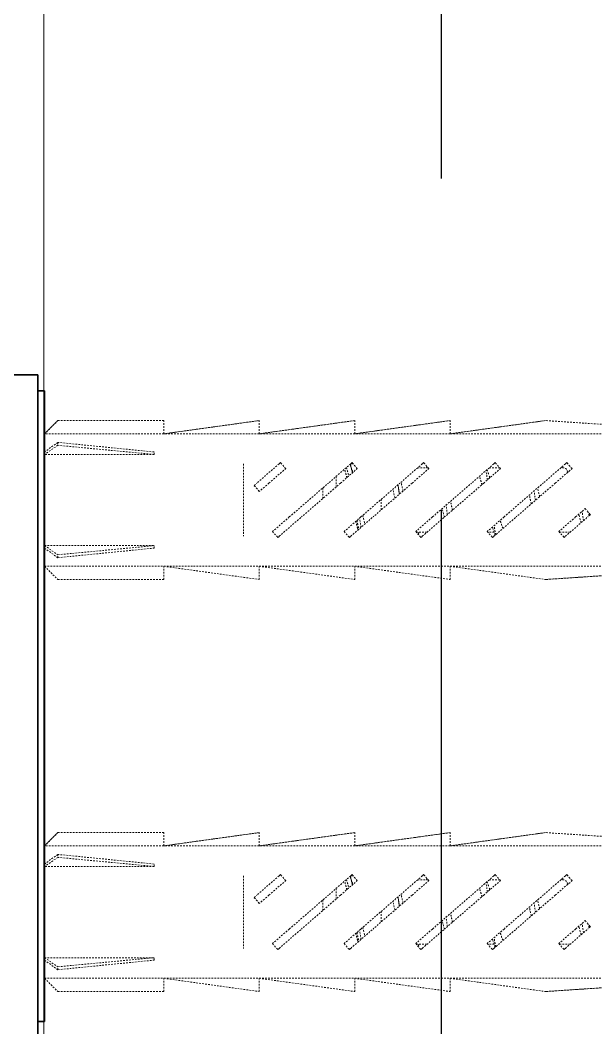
# Model space of a CAD drawing. Header units: inches. Extents: x 258415 to 640093, y 441672 to 945769.
# Drawn here: x 320877 to 320920.5, y 460009.8 to 460085.8 of the extents above; entities that cross this region are included whole.
import ezdxf

# ---------------------------------------------------------------- set-up
doc = ezdxf.new("R2010")
doc.units = ezdxf.units.IN
doc.header["$MEASUREMENT"] = 0
doc.linetypes.add('DASHED2', pattern=[0.375, 0.25, -0.125])
doc.linetypes.add('VERDECKT2', pattern=[0.1875, 0.125, -0.0625])
for name, color, linetype, lineweight in [('Beschlag', 5, 'Continuous', 35), ('CQ Hardware Accs.', 1, 'Continuous', 0), ('CQ Marble', 6, 'Continuous', 0), ('Verdeckt', 250, 'VERDECKT2', 15)]:
    doc.layers.add(name, color=color, linetype=linetype, lineweight=lineweight)
doc.layers.add('CQ section wall', color=3, linetype='Continuous')
doc.layers.add('CQ text label', color=3, linetype='Continuous')

# ---------------------------------------------------------------- blocks, each defined once
blk = doc.blocks.new('mwe agitus L_7110 elevation')
at = {"layer": 'Beschlag'}
for p, q in [((114917.686, 8137.077), (114909.686, 8137.077)), ((114917.686, 8137.077), (114917.686, 8131.077)), ((114917.686, 8135.877), (114918.186, 8135.877)), ((114918.186, 8135.877), (114918.186, 8131.077)), ((114917.686, 8093.077), (114917.686, 8131.077)), ((114918.186, 8093.077), (114918.186, 8131.077)), ((114917.686, 8093.077), (114917.686, 8087.077)), ((114918.186, 8093.077), (114918.186, 8088.277)), ((114917.686, 8088.277), (114918.186, 8088.277))]:
    blk.add_line(p, q, dxfattribs=at)
at = {"layer": 'Verdeckt'}
for p, q in [((114918.186, 8132.627), (114919.186, 8133.627)), ((114919.186, 8133.625), (114918.186, 8132.625)), ((114919.186, 8133.627), (114919.186, 8133.625)), ((114927.186, 8133.627), (114919.186, 8133.627)), ((114927.186, 8133.625), (114919.186, 8133.625)), ((114927.186, 8133.627), (114927.186, 8133.625)), ((114927.186, 8132.627), (114934.386, 8133.627)), ((114934.386, 8133.625), (114927.186, 8132.625)), ((114927.186, 8132.625), (114927.186, 8133.625)), ((114934.386, 8133.627), (114934.386, 8133.625)), ((114934.386, 8132.627), (114941.586, 8133.627)), ((114934.386, 8132.625), (114934.386, 8133.625)), ((114941.586, 8133.625), (114934.386, 8132.625)), ((114941.586, 8133.627), (114941.586, 8133.625)), ((114941.586, 8132.627), (114948.786, 8133.627)), ((114941.586, 8132.625), (114941.586, 8133.625)), ((114948.786, 8133.625), (114941.586, 8132.625)), ((114948.786, 8133.627), (114948.786, 8133.625)), ((114948.786, 8132.627), (114955.986, 8133.627)), ((114948.786, 8132.625), (114948.786, 8133.625)), ((114955.986, 8133.625), (114948.786, 8132.625)), ((114955.986, 8133.627), (114955.986, 8133.625)), ((114970.986, 8132.627), (114955.986, 8133.627)), ((114970.986, 8132.625), (114955.986, 8133.625)), ((114927.186, 8132.625), (114918.186, 8132.625)), ((114934.386, 8132.625), (114927.186, 8132.625)), ((114941.586, 8132.625), (114934.386, 8132.625)), ((114948.786, 8132.625), (114941.586, 8132.625)), ((114960.186, 8132.625), (114948.786, 8132.625)), ((114919.186, 8131.979), (114918.186, 8131.254)), ((114919.186, 8131.757), (114918.186, 8131.069)), ((114926.459, 8131.254), (114919.186, 8131.979)), ((114919.186, 8131.979), (114919.186, 8131.757)), ((114926.459, 8131.069), (114919.186, 8131.757)), ((114926.459, 8131.069), (114918.186, 8131.069)), ((114926.459, 8131.069), (114926.459, 8131.254)), ((114933.186, 8130.365), (114933.186, 8124.889)), ((114935.888, 8130.365), (114934.203, 8128.905)), ((114935.99, 8130.454), (114935.888, 8130.365)), ((114936.067, 8130.365), (114935.99, 8130.454)), ((114936.383, 8130), (114936.067, 8130.365)), ((114941.288, 8130.365), (114939.603, 8128.905)), ((114941.39, 8130.454), (114941.288, 8130.365)), ((114941.481, 8130.348), (114941.297, 8130.373)), ((114941.467, 8130.365), (114941.39, 8130.454)), ((114941.783, 8130), (114941.467, 8130.365)), ((114946.688, 8130.365), (114945.003, 8128.905)), ((114946.79, 8130.454), (114946.688, 8130.365)), ((114946.867, 8130.365), (114946.79, 8130.454)), ((114947.183, 8130), (114946.867, 8130.365)), ((114952.088, 8130.365), (114950.403, 8128.905)), ((114952.19, 8130.454), (114952.088, 8130.365)), ((114952.267, 8130.365), (114952.19, 8130.454)), ((114952.583, 8130), (114952.267, 8130.365)), ((114957.488, 8130.365), (114955.803, 8128.905)), ((114957.59, 8130.454), (114957.488, 8130.365)), ((114957.667, 8130.365), (114957.59, 8130.454)), ((114957.983, 8130), (114957.667, 8130.365)), ((114935.119, 8128.905), (114936.383, 8130)), ((114940.186, 8129.411), (114940.186, 8128.617)), ((114940.519, 8128.905), (114941.783, 8130)), ((114945.919, 8128.905), (114947.183, 8130)), ((114947.13, 8130.061), (114946.337, 8130.061)), ((114951.319, 8128.905), (114952.583, 8130)), ((114952.53, 8130.061), (114951.737, 8130.061)), ((114956.719, 8128.905), (114957.983, 8130)), ((114957.399, 8130.061), (114957.137, 8130.061)), ((114933.997, 8128.727), (114934.203, 8128.905)), ((114934.39, 8128.274), (114933.997, 8128.727)), ((114935.119, 8128.905), (114934.39, 8128.274)), ((114936.654, 8126.349), (114939.603, 8128.905)), ((114940.519, 8128.905), (114937.57, 8126.349)), ((114942.054, 8126.349), (114945.003, 8128.905)), ((114945.919, 8128.905), (114942.97, 8126.349)), ((114947.454, 8126.349), (114950.403, 8128.905)), ((114951.319, 8128.905), (114948.37, 8126.349)), ((114952.854, 8126.349), (114955.803, 8128.905)), ((114956.719, 8128.905), (114953.77, 8126.349)), ((114939.184, 8127.748), (114939.184, 8128.542)), ((114943.586, 8126.883), (114943.586, 8127.677)), ((114936.654, 8126.349), (114935.39, 8125.254)), ((114935.885, 8124.889), (114937.57, 8126.349)), ((114942.054, 8126.349), (114940.79, 8125.254)), ((114941.285, 8124.889), (114942.97, 8126.349)), ((114947.454, 8126.349), (114946.19, 8125.254)), ((114946.685, 8124.889), (114948.37, 8126.349)), ((114952.854, 8126.349), (114951.59, 8125.254)), ((114952.085, 8124.889), (114953.77, 8126.349)), ((114958.254, 8126.349), (114956.99, 8125.254)), ((114957.485, 8124.889), (114959.17, 8126.349)), ((114958.254, 8126.349), (114958.982, 8126.981)), ((114958.982, 8126.981), (114959.375, 8126.527)), ((114959.375, 8126.527), (114959.17, 8126.349)), ((114935.39, 8125.254), (114935.706, 8124.889)), ((114935.706, 8124.889), (114935.783, 8124.8)), ((114935.783, 8124.8), (114935.885, 8124.889)), ((114940.79, 8125.254), (114941.106, 8124.889)), ((114941.106, 8124.889), (114941.183, 8124.8)), ((114941.272, 8124.877), (114941.133, 8124.858)), ((114941.183, 8124.8), (114941.285, 8124.889)), ((114946.19, 8125.254), (114946.506, 8124.889)), ((114947.036, 8125.193), (114946.244, 8125.193)), ((114946.506, 8124.889), (114946.583, 8124.8)), ((114946.583, 8124.8), (114946.685, 8124.889)), ((114951.59, 8125.254), (114951.906, 8124.889)), ((114952.112, 8125.193), (114951.643, 8125.193)), ((114951.906, 8124.889), (114951.983, 8124.8)), ((114951.983, 8124.8), (114952.085, 8124.889)), ((114956.99, 8125.254), (114957.306, 8124.889)), ((114957.836, 8125.193), (114957.043, 8125.193)), ((114957.306, 8124.889), (114957.383, 8124.8)), ((114957.383, 8124.8), (114957.485, 8124.889)), ((114918.186, 8124.185), (114926.459, 8124.185)), ((114918.186, 8124.185), (114919.186, 8123.497)), ((114919.186, 8123.497), (114926.459, 8124.185)), ((114926.459, 8124), (114926.459, 8124.185)), ((114918.186, 8124), (114919.186, 8123.275)), ((114919.186, 8123.275), (114926.459, 8124)), ((114919.186, 8123.275), (114919.186, 8123.497)), ((114918.186, 8122.629), (114927.186, 8122.629)), ((114918.186, 8122.629), (114919.186, 8121.629)), ((114918.186, 8122.627), (114919.186, 8121.627)), ((114927.186, 8122.629), (114934.386, 8122.629)), ((114927.186, 8122.629), (114934.386, 8121.629)), ((114927.186, 8121.629), (114927.186, 8122.629)), ((114927.186, 8122.627), (114934.386, 8121.627)), ((114934.386, 8122.629), (114941.586, 8122.629)), ((114934.386, 8122.629), (114941.586, 8121.629)), ((114934.386, 8121.629), (114934.386, 8122.629)), ((114934.386, 8122.627), (114941.586, 8121.627)), ((114941.586, 8122.629), (114948.786, 8122.629)), ((114941.586, 8122.629), (114948.786, 8121.629)), ((114941.586, 8121.629), (114941.586, 8122.629)), ((114941.586, 8122.627), (114948.786, 8121.627)), ((114948.786, 8122.629), (114960.186, 8122.629)), ((114948.786, 8122.629), (114955.986, 8121.629)), ((114948.786, 8121.629), (114948.786, 8122.629)), ((114948.786, 8122.627), (114955.986, 8121.627)), ((114955.986, 8121.629), (114970.986, 8122.629)), ((114970.986, 8122.627), (114955.986, 8121.627)), ((114919.186, 8121.627), (114919.186, 8121.629)), ((114919.186, 8121.629), (114927.186, 8121.629)), ((114919.186, 8121.627), (114927.186, 8121.627)), ((114927.186, 8121.627), (114927.186, 8121.629)), ((114934.386, 8121.627), (114934.386, 8121.629)), ((114941.586, 8121.627), (114941.586, 8121.629)), ((114948.786, 8121.627), (114948.786, 8121.629)), ((114955.986, 8121.627), (114955.986, 8121.629)), ((114918.186, 8101.527), (114919.186, 8102.527)), ((114919.186, 8102.525), (114918.186, 8101.525)), ((114919.186, 8102.527), (114919.186, 8102.525)), ((114927.186, 8102.527), (114919.186, 8102.527)), ((114927.186, 8102.525), (114919.186, 8102.525)), ((114927.186, 8102.527), (114927.186, 8102.525)), ((114927.186, 8101.527), (114934.386, 8102.527)), ((114934.386, 8102.525), (114927.186, 8101.525)), ((114927.186, 8101.525), (114927.186, 8102.525)), ((114934.386, 8102.527), (114934.386, 8102.525)), ((114934.386, 8101.527), (114941.586, 8102.527)), ((114934.386, 8101.525), (114934.386, 8102.525)), ((114941.586, 8102.525), (114934.386, 8101.525)), ((114941.586, 8102.527), (114941.586, 8102.525)), ((114941.586, 8101.527), (114948.786, 8102.527)), ((114941.586, 8101.525), (114941.586, 8102.525)), ((114948.786, 8102.525), (114941.586, 8101.525)), ((114948.786, 8102.527), (114948.786, 8102.525)), ((114948.786, 8101.527), (114955.986, 8102.527)), ((114948.786, 8101.525), (114948.786, 8102.525)), ((114955.986, 8102.525), (114948.786, 8101.525)), ((114955.986, 8102.527), (114955.986, 8102.525)), ((114970.986, 8101.527), (114955.986, 8102.527)), ((114970.986, 8101.525), (114955.986, 8102.525)), ((114927.186, 8101.525), (114918.186, 8101.525)), ((114934.386, 8101.525), (114927.186, 8101.525)), ((114941.586, 8101.525), (114934.386, 8101.525)), ((114948.786, 8101.525), (114941.586, 8101.525)), ((114960.186, 8101.525), (114948.786, 8101.525)), ((114919.186, 8100.879), (114918.186, 8100.154)), ((114919.186, 8100.657), (114918.186, 8099.969)), ((114926.459, 8100.154), (114919.186, 8100.879)), ((114919.186, 8100.879), (114919.186, 8100.657)), ((114926.459, 8099.969), (114919.186, 8100.657)), ((114926.459, 8099.969), (114918.186, 8099.969)), ((114926.459, 8099.969), (114926.459, 8100.154)), ((114933.186, 8099.265), (114933.186, 8093.789)), ((114935.888, 8099.265), (114934.203, 8097.805)), ((114935.99, 8099.354), (114935.888, 8099.265)), ((114936.067, 8099.265), (114935.99, 8099.354)), ((114936.383, 8098.9), (114936.067, 8099.265)), ((114941.288, 8099.265), (114939.603, 8097.805)), ((114941.39, 8099.354), (114941.288, 8099.265)), ((114941.481, 8099.248), (114941.297, 8099.273)), ((114941.467, 8099.265), (114941.39, 8099.354)), ((114941.783, 8098.9), (114941.467, 8099.265)), ((114946.688, 8099.265), (114945.003, 8097.805)), ((114947.13, 8098.961), (114946.337, 8098.961)), ((114946.79, 8099.354), (114946.688, 8099.265)), ((114946.867, 8099.265), (114946.79, 8099.354)), ((114947.183, 8098.9), (114946.867, 8099.265)), ((114952.088, 8099.265), (114950.403, 8097.805)), ((114952.53, 8098.961), (114951.737, 8098.961)), ((114952.19, 8099.354), (114952.088, 8099.265)), ((114952.267, 8099.265), (114952.19, 8099.354)), ((114952.583, 8098.9), (114952.267, 8099.265)), ((114957.488, 8099.265), (114955.803, 8097.805)), ((114957.399, 8098.961), (114957.137, 8098.961)), ((114957.59, 8099.354), (114957.488, 8099.265)), ((114957.667, 8099.265), (114957.59, 8099.354)), ((114957.983, 8098.9), (114957.667, 8099.265)), ((114935.119, 8097.805), (114936.383, 8098.9)), ((114940.186, 8098.311), (114940.186, 8097.517)), ((114940.519, 8097.805), (114941.783, 8098.9)), ((114945.919, 8097.805), (114947.183, 8098.9)), ((114951.319, 8097.805), (114952.583, 8098.9)), ((114956.719, 8097.805), (114957.983, 8098.9)), ((114933.997, 8097.627), (114934.203, 8097.805)), ((114934.39, 8097.174), (114933.997, 8097.627)), ((114935.119, 8097.805), (114934.39, 8097.174)), ((114936.654, 8095.249), (114939.603, 8097.805)), ((114940.519, 8097.805), (114937.57, 8095.249)), ((114939.184, 8096.648), (114939.184, 8097.442)), ((114942.054, 8095.249), (114945.003, 8097.805)), ((114945.919, 8097.805), (114942.97, 8095.249)), ((114947.454, 8095.249), (114950.403, 8097.805)), ((114951.319, 8097.805), (114948.37, 8095.249)), ((114952.854, 8095.249), (114955.803, 8097.805)), ((114956.719, 8097.805), (114953.77, 8095.249)), ((114943.586, 8095.783), (114943.586, 8096.577)), ((114936.654, 8095.249), (114935.39, 8094.154)), ((114935.885, 8093.789), (114937.57, 8095.249)), ((114942.054, 8095.249), (114940.79, 8094.154)), ((114941.285, 8093.789), (114942.97, 8095.249)), ((114947.454, 8095.249), (114946.19, 8094.154)), ((114946.685, 8093.789), (114948.37, 8095.249)), ((114952.854, 8095.249), (114951.59, 8094.154)), ((114952.085, 8093.789), (114953.77, 8095.249)), ((114958.254, 8095.249), (114956.99, 8094.154)), ((114957.485, 8093.789), (114959.17, 8095.249)), ((114958.254, 8095.249), (114958.982, 8095.881)), ((114958.982, 8095.881), (114959.375, 8095.427)), ((114959.375, 8095.427), (114959.17, 8095.249)), ((114935.39, 8094.154), (114935.706, 8093.789)), ((114935.706, 8093.789), (114935.783, 8093.7)), ((114935.783, 8093.7), (114935.885, 8093.789)), ((114940.79, 8094.154), (114941.106, 8093.789)), ((114941.106, 8093.789), (114941.183, 8093.7)), ((114941.272, 8093.777), (114941.133, 8093.758)), ((114941.183, 8093.7), (114941.285, 8093.789)), ((114946.19, 8094.154), (114946.506, 8093.789)), ((114947.036, 8094.093), (114946.244, 8094.093)), ((114946.506, 8093.789), (114946.583, 8093.7)), ((114946.583, 8093.7), (114946.685, 8093.789)), ((114951.59, 8094.154), (114951.906, 8093.789)), ((114952.112, 8094.093), (114951.643, 8094.093)), ((114951.906, 8093.789), (114951.983, 8093.7)), ((114951.983, 8093.7), (114952.085, 8093.789)), ((114956.99, 8094.154), (114957.306, 8093.789)), ((114957.836, 8094.093), (114957.043, 8094.093)), ((114957.306, 8093.789), (114957.383, 8093.7)), ((114957.383, 8093.7), (114957.485, 8093.789)), ((114918.186, 8093.085), (114926.459, 8093.085)), ((114918.186, 8093.085), (114919.186, 8092.397)), ((114918.186, 8092.9), (114919.186, 8092.175)), ((114919.186, 8092.397), (114926.459, 8093.085)), ((114919.186, 8092.175), (114926.459, 8092.9)), ((114926.459, 8092.9), (114926.459, 8093.085)), ((114919.186, 8092.175), (114919.186, 8092.397)), ((114918.186, 8091.529), (114927.186, 8091.529)), ((114918.186, 8091.529), (114919.186, 8090.529)), ((114918.186, 8091.527), (114919.186, 8090.527)), ((114927.186, 8091.529), (114934.386, 8091.529)), ((114927.186, 8091.529), (114934.386, 8090.529)), ((114927.186, 8090.529), (114927.186, 8091.529)), ((114927.186, 8091.527), (114934.386, 8090.527)), ((114934.386, 8091.529), (114941.586, 8091.529)), ((114934.386, 8091.529), (114941.586, 8090.529)), ((114934.386, 8090.529), (114934.386, 8091.529)), ((114934.386, 8091.527), (114941.586, 8090.527)), ((114941.586, 8091.529), (114948.786, 8091.529)), ((114941.586, 8091.529), (114948.786, 8090.529)), ((114941.586, 8090.529), (114941.586, 8091.529)), ((114941.586, 8091.527), (114948.786, 8090.527)), ((114948.786, 8091.529), (114960.186, 8091.529)), ((114948.786, 8091.529), (114955.986, 8090.529)), ((114948.786, 8090.529), (114948.786, 8091.529)), ((114948.786, 8091.527), (114955.986, 8090.527)), ((114955.986, 8090.529), (114970.986, 8091.529)), ((114970.986, 8091.527), (114955.986, 8090.527)), ((114919.186, 8090.527), (114919.186, 8090.529)), ((114919.186, 8090.529), (114927.186, 8090.529)), ((114919.186, 8090.527), (114927.186, 8090.527)), ((114927.186, 8090.527), (114927.186, 8090.529)), ((114934.386, 8090.527), (114934.386, 8090.529)), ((114941.586, 8090.527), (114941.586, 8090.529)), ((114948.786, 8090.527), (114948.786, 8090.529)), ((114955.986, 8090.527), (114955.986, 8090.529))]:
    blk.add_line(p, q, dxfattribs=at)
for points, knots in [([(114941.403, 8129.671), (114941.375, 8129.806), (114941.348, 8129.931), (114941.295, 8130.15), (114941.27, 8130.244), (114941.245, 8130.328)], [2.8504863, 2.8504863, 2.8504863, 2.8504863, 2.9049608, 2.9049608, 2.9547699, 2.9547699, 2.9547699, 2.9547699]), ([(114940.992, 8129.315), (114940.959, 8129.458), (114940.926, 8129.591), (114940.868, 8129.803), (114940.844, 8129.885), (114940.82, 8129.96)], [1.32629402, 1.32629402, 1.32629402, 1.32629402, 1.38026031, 1.38026031, 1.41992259, 1.41992259, 1.41992259, 1.41992259]), ([(114940.961, 8130.082), (114941.018, 8129.903), (114941.074, 8129.688), (114941.131, 8129.441), (114941.132, 8129.439), (114941.132, 8129.436)], [0.40413123, 0.40413123, 0.40413123, 0.40413123, 0.49794362, 0.49794362, 0.49880085, 0.49880085, 0.49880085, 0.49880085]), ([(114951.181, 8128.784), (114951.143, 8128.933), (114951.105, 8129.074), (114951.068, 8129.202), (114951.045, 8129.28), (114951.023, 8129.353), (114951, 8129.421)], [62.5696501, 62.5696501, 62.5696501, 62.5696501, 62.7776324, 62.7776324, 62.7776324, 62.9033934, 62.9033934, 62.9033934, 62.9033934]), ([(114944.853, 8128.775), (114944.877, 8128.615), (114944.901, 8128.45), (114944.936, 8128.213), (114944.946, 8128.142), (114944.956, 8128.071)], [2.88896324, 2.88896324, 2.88896324, 2.88896324, 2.93999732, 2.93999732, 2.96162878, 2.96162878, 2.96162878, 2.96162878]), ([(114942.191, 8126.468), (114942.192, 8126.465), (114942.192, 8126.461), (114942.25, 8126.223), (114942.307, 8126.01), (114942.364, 8125.824)], [1.0102751, 1.0102751, 1.0102751, 1.0102751, 1.01142386, 1.01142386, 1.09323009, 1.09323009, 1.09323009, 1.09323009]), ([(114941.814, 8125.491), (114941.782, 8125.584), (114941.751, 8125.689), (114941.702, 8125.871), (114941.684, 8125.941), (114941.666, 8126.013)], [0.88783989, 0.88783989, 0.88783989, 0.88783989, 0.93694015, 0.93694015, 0.96522654, 0.96522654, 0.96522654, 0.96522654]), ([(114941.757, 8126.092), (114941.78, 8125.969), (114941.803, 8125.849), (114941.848, 8125.623), (114941.87, 8125.517), (114941.892, 8125.415)], [0.8578742, 0.8578742, 0.8578742, 0.8578742, 0.89904439, 0.89904439, 0.93837625, 0.93837625, 0.93837625, 0.93837625]), ([(114952.229, 8125.014), (114952.223, 8125.042), (114952.218, 8125.071), (114952.212, 8125.1), (114952.177, 8125.286), (114952.142, 8125.488), (114952.107, 8125.703)], [55.038369, 55.038369, 55.038369, 55.038369, 55.0688407, 55.0688407, 55.0688407, 55.263238, 55.263238, 55.263238, 55.263238]), ([(114952.775, 8125.491), (114952.737, 8125.572), (114952.698, 8125.669), (114952.66, 8125.782), (114952.627, 8125.877), (114952.595, 8125.983), (114952.562, 8126.098)], [54.71668, 54.71668, 54.71668, 54.71668, 54.9304284, 54.9304284, 54.9304284, 55.1106323, 55.1106323, 55.1106323, 55.1106323]), ([(114940.961, 8098.982), (114941.018, 8098.803), (114941.074, 8098.588), (114941.131, 8098.341), (114941.132, 8098.339), (114941.132, 8098.336)], [0.40413123, 0.40413123, 0.40413123, 0.40413123, 0.49794362, 0.49794362, 0.49880085, 0.49880085, 0.49880085, 0.49880085]), ([(114941.403, 8098.571), (114941.375, 8098.706), (114941.348, 8098.831), (114941.295, 8099.05), (114941.27, 8099.144), (114941.245, 8099.228)], [2.8504863, 2.8504863, 2.8504863, 2.8504863, 2.9049608, 2.9049608, 2.9547699, 2.9547699, 2.9547699, 2.9547699]), ([(114940.992, 8098.215), (114940.959, 8098.358), (114940.926, 8098.491), (114940.868, 8098.703), (114940.844, 8098.785), (114940.82, 8098.86)], [1.32629402, 1.32629402, 1.32629402, 1.32629402, 1.38026031, 1.38026031, 1.41992259, 1.41992259, 1.41992259, 1.41992259]), ([(114951.181, 8097.684), (114951.143, 8097.833), (114951.105, 8097.974), (114951.068, 8098.102), (114951.045, 8098.18), (114951.023, 8098.253), (114951, 8098.321)], [62.5696501, 62.5696501, 62.5696501, 62.5696501, 62.7776324, 62.7776324, 62.7776324, 62.9033934, 62.9033934, 62.9033934, 62.9033934]), ([(114944.853, 8097.675), (114944.877, 8097.515), (114944.901, 8097.35), (114944.936, 8097.113), (114944.946, 8097.042), (114944.956, 8096.971)], [2.88896324, 2.88896324, 2.88896324, 2.88896324, 2.93999732, 2.93999732, 2.96162878, 2.96162878, 2.96162878, 2.96162878]), ([(114942.191, 8095.368), (114942.192, 8095.365), (114942.192, 8095.361), (114942.25, 8095.123), (114942.307, 8094.91), (114942.364, 8094.724)], [1.0102751, 1.0102751, 1.0102751, 1.0102751, 1.01142386, 1.01142386, 1.09323009, 1.09323009, 1.09323009, 1.09323009]), ([(114941.814, 8094.391), (114941.782, 8094.484), (114941.751, 8094.589), (114941.702, 8094.771), (114941.684, 8094.841), (114941.666, 8094.913)], [0.88783989, 0.88783989, 0.88783989, 0.88783989, 0.93694015, 0.93694015, 0.96522654, 0.96522654, 0.96522654, 0.96522654]), ([(114941.757, 8094.992), (114941.78, 8094.869), (114941.803, 8094.749), (114941.848, 8094.523), (114941.87, 8094.417), (114941.892, 8094.315)], [0.8578742, 0.8578742, 0.8578742, 0.8578742, 0.89904439, 0.89904439, 0.93837625, 0.93837625, 0.93837625, 0.93837625]), ([(114952.229, 8093.914), (114952.223, 8093.942), (114952.218, 8093.971), (114952.212, 8094), (114952.177, 8094.186), (114952.142, 8094.388), (114952.107, 8094.603)], [55.038369, 55.038369, 55.038369, 55.038369, 55.0688407, 55.0688407, 55.0688407, 55.263238, 55.263238, 55.263238, 55.263238]), ([(114952.775, 8094.391), (114952.737, 8094.472), (114952.698, 8094.569), (114952.66, 8094.682), (114952.627, 8094.777), (114952.595, 8094.883), (114952.562, 8094.998)], [54.71668, 54.71668, 54.71668, 54.71668, 54.9304284, 54.9304284, 54.9304284, 55.1106323, 55.1106323, 55.1106323, 55.1106323])]:
    blk.add_open_spline(points, degree=3, knots=knots, dxfattribs=at)
for points in [[(114941.245, 8130.328), (114941.299, 8130.159), (114941.353, 8129.99), (114941.409, 8129.823)], [(114947.012, 8130.061), (114947.023, 8130.094), (114947.034, 8130.127), (114947.044, 8130.16)], [(114957.212, 8130.061), (114957.222, 8130.092), (114957.232, 8130.122), (114957.242, 8130.152)], [(114941.409, 8129.823), (114941.421, 8129.786), (114941.434, 8129.748), (114941.446, 8129.708)], [(114951.6, 8129.147), (114951.562, 8129.391), (114951.525, 8129.623), (114951.487, 8129.839)], [(114951.576, 8129.922), (114951.623, 8129.78), (114951.67, 8129.64), (114951.719, 8129.5)], [(114951.782, 8129.3), (114951.761, 8129.368), (114951.74, 8129.433), (114951.719, 8129.493)], [(114957.681, 8129.737), (114957.587, 8129.944), (114957.493, 8130.05), (114957.399, 8130.052)], [(114944.96, 8128.074), (114944.926, 8128.314), (114944.892, 8128.55), (114944.858, 8128.78)], [(114945.239, 8128.313), (114945.185, 8128.543), (114945.132, 8128.764), (114945.078, 8128.965)], [(114944.616, 8127.776), (114944.565, 8128.002), (114944.515, 8128.226), (114944.465, 8128.439)], [(114954.913, 8127.342), (114954.863, 8127.562), (114954.814, 8127.786), (114954.764, 8128.005)], [(114955.224, 8127.609), (114955.19, 8127.846), (114955.157, 8128.083), (114955.123, 8128.316)], [(114955.538, 8127.879), (114955.487, 8128.106), (114955.436, 8128.328), (114955.385, 8128.54)], [(114948.579, 8126.533), (114948.545, 8126.763), (114948.511, 8126.998), (114948.477, 8127.237)], [(114948.966, 8126.866), (114948.916, 8127.08), (114948.866, 8127.304), (114948.816, 8127.529)], [(114948.352, 8126.339), (114948.299, 8126.542), (114948.246, 8126.762), (114948.192, 8126.992)], [(114958.671, 8125.923), (114958.612, 8126.111), (114958.553, 8126.327), (114958.495, 8126.562)], [(114958.848, 8126.074), (114958.813, 8126.299), (114958.778, 8126.533), (114958.743, 8126.774)], [(114959.271, 8126.437), (114959.247, 8126.532), (114959.222, 8126.631), (114959.198, 8126.732)], [(114942.068, 8125.568), (114942.029, 8125.784), (114941.99, 8126.016), (114941.951, 8126.26)], [(114952.183, 8124.974), (114952.117, 8125.182), (114952.049, 8125.388), (114951.98, 8125.592)], [(114941.851, 8125.38), (114941.839, 8125.417), (114941.826, 8125.454), (114941.814, 8125.491)], [(114946.244, 8125.202), (114946.244, 8125.202), (114946.243, 8125.202), (114946.243, 8125.202)], [(114946.431, 8125.193), (114946.414, 8125.14), (114946.397, 8125.088), (114946.38, 8125.035)], [(114941.245, 8099.228), (114941.299, 8099.059), (114941.353, 8098.89), (114941.409, 8098.723)], [(114947.012, 8098.961), (114947.023, 8098.994), (114947.034, 8099.027), (114947.044, 8099.06)], [(114957.212, 8098.961), (114957.222, 8098.992), (114957.232, 8099.022), (114957.242, 8099.052)], [(114957.681, 8098.637), (114957.587, 8098.844), (114957.493, 8098.95), (114957.399, 8098.952)], [(114941.409, 8098.723), (114941.421, 8098.686), (114941.434, 8098.648), (114941.446, 8098.608)], [(114951.6, 8098.047), (114951.562, 8098.291), (114951.525, 8098.523), (114951.487, 8098.739)], [(114951.576, 8098.822), (114951.623, 8098.68), (114951.67, 8098.54), (114951.719, 8098.4)], [(114951.782, 8098.2), (114951.761, 8098.268), (114951.74, 8098.333), (114951.719, 8098.393)], [(114944.96, 8096.974), (114944.926, 8097.214), (114944.892, 8097.45), (114944.858, 8097.68)], [(114945.239, 8097.213), (114945.185, 8097.443), (114945.132, 8097.664), (114945.078, 8097.865)], [(114955.538, 8096.779), (114955.487, 8097.006), (114955.436, 8097.228), (114955.385, 8097.44)], [(114944.616, 8096.676), (114944.565, 8096.902), (114944.515, 8097.126), (114944.465, 8097.339)], [(114954.913, 8096.242), (114954.863, 8096.462), (114954.814, 8096.686), (114954.764, 8096.905)], [(114955.224, 8096.509), (114955.19, 8096.746), (114955.157, 8096.983), (114955.123, 8097.216)], [(114948.352, 8095.239), (114948.299, 8095.442), (114948.246, 8095.662), (114948.192, 8095.892)], [(114948.579, 8095.433), (114948.545, 8095.663), (114948.511, 8095.898), (114948.477, 8096.137)], [(114948.966, 8095.766), (114948.916, 8095.98), (114948.866, 8096.204), (114948.816, 8096.429)], [(114942.068, 8094.468), (114942.029, 8094.684), (114941.99, 8094.916), (114941.951, 8095.16)], [(114958.671, 8094.823), (114958.612, 8095.011), (114958.553, 8095.227), (114958.495, 8095.462)], [(114958.848, 8094.974), (114958.813, 8095.199), (114958.778, 8095.433), (114958.743, 8095.674)], [(114959.271, 8095.337), (114959.247, 8095.432), (114959.222, 8095.531), (114959.198, 8095.632)], [(114941.851, 8094.28), (114941.839, 8094.317), (114941.826, 8094.354), (114941.814, 8094.391)], [(114952.183, 8093.874), (114952.117, 8094.082), (114952.049, 8094.288), (114951.98, 8094.492)], [(114946.244, 8094.102), (114946.244, 8094.102), (114946.243, 8094.102), (114946.243, 8094.102)], [(114946.431, 8094.093), (114946.414, 8094.04), (114946.397, 8093.988), (114946.38, 8093.935)]]:
    blk.add_open_spline(points, degree=3, dxfattribs=at)
blk = doc.blocks.new('FF-12 ELEVATION GLASS DOOR')
at = {"layer": 'CQ Hardware Accs.'}
blk.add_blockref('mwe agitus L_7110 elevation', (205961.132, 442498.815, 0), dxfattribs=at)

msp = doc.modelspace()

# ---------------------------------------------------------------- linework, layer by layer
at = {"layer": 'CQ Marble', "lineweight": 0, "ltscale": 1000}
for p, q in [((320878.818, 459723.855, 0), (320878.818, 462131.784, 0)), ((320878.818, 462131.784, 0), (320878.818, 459723.855, 0))]:
    msp.add_line(p, q, dxfattribs=at)
at = {"layer": 'CQ section wall', "color": 251, "linetype": 'DASHED2', "ltscale": 200}
msp.add_line((320908.818, 459623.855, 0), (320908.818, 462161.784, 0), dxfattribs=at)

# ---------------------------------------------------------------- block references
at = {"layer": 'CQ text label'}
msp.add_blockref('FF-12 ELEVATION GLASS DOOR', (-0.452, 9423.153, 0), dxfattribs=at)

doc.saveas('drawing.dxf')
